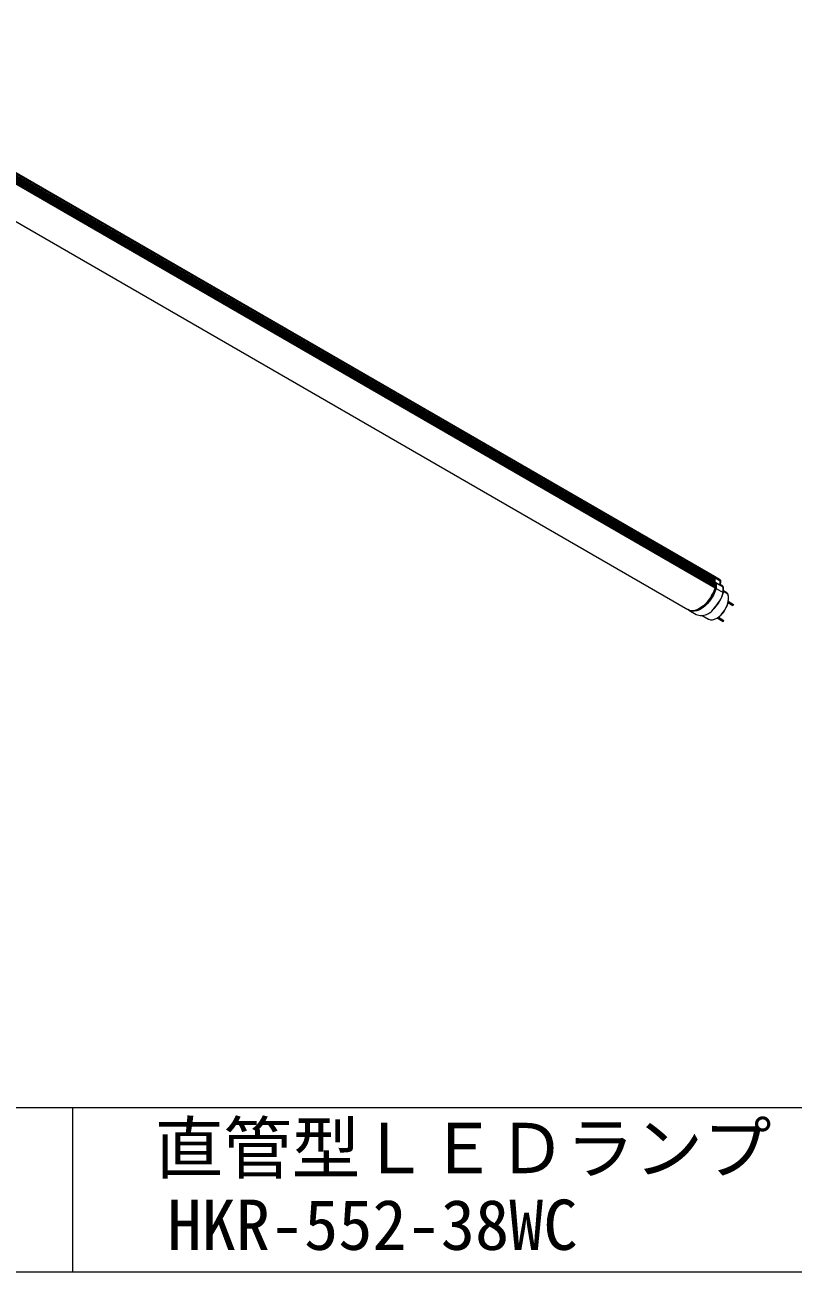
# Model space of a CAD drawing. Units: millimetres, scale not verified. Extents: x -589 to -26, y -1233 to 384.
# Drawn here: x -560.85 to -533.1, y -977.55 to -932.52 of the extents above; entities that cross this region are included whole.
import ezdxf
from ezdxf.enums import TextEntityAlignment as Align

# ---------------------------------------------------------------- set-up
doc = ezdxf.new("R2010")
doc.units = ezdxf.units.MM
doc.header["$LTSCALE"] = 3
doc.layers.add('0-2', color=7, linetype='Continuous', lineweight=18)
doc.styles.add('ＭＳ ゴシック', font='')
doc.styles.get('ＭＳ ゴシック').set_extended_font_data('MS Gothic')

msp = doc.modelspace()

# ---------------------------------------------------------------- linework, layer by layer
at = {"layer": '0-2', "lineweight": 9}
for p, q in [((-535.935, -952.44), (-570.443, -932.518)), ((-570.443, -932.518), (-535.934, -952.44)), ((-570.436, -932.524), (-535.928, -952.446)), ((-570.423, -932.548), (-535.93, -952.46)), ((-570.419, -932.606), (-535.961, -952.498)), ((-535.925, -952.555), (-570.419, -932.641)), ((-570.419, -932.645), (-535.923, -952.56)), ((-535.913, -952.599), (-570.419, -932.678)), ((-570.419, -932.682), (-535.911, -952.604)), ((-570.419, -932.687), (-535.911, -952.608)), ((-570.419, -932.705), (-535.919, -952.622)), ((-570.419, -932.71), (-535.923, -952.624)), ((-535.913, -952.644), (-570.418, -932.725)), ((-570.413, -932.731), (-535.911, -952.65)), ((-570.388, -932.751), (-535.911, -952.654)), ((-535.885, -952.678), (-570.387, -932.76)), ((-570.387, -932.769), (-535.879, -952.691)), ((-570.387, -932.778), (-535.879, -952.7)), ((-570.387, -932.797), (-535.887, -952.714)), ((-570.387, -932.801), (-535.891, -952.716)), ((-535.882, -952.736), (-570.387, -932.816)), ((-570.387, -932.82), (-535.879, -952.741)), ((-570.387, -932.824), (-535.879, -952.746)), ((-570.387, -932.843), (-535.887, -952.76)), ((-570.387, -932.847), (-535.891, -952.762)), ((-535.882, -952.782), (-570.387, -932.862)), ((-570.387, -932.866), (-535.879, -952.787)), ((-570.387, -932.87), (-535.879, -952.792)), ((-535.921, -952.796), (-570.35, -932.92)), ((-570.348, -932.925), (-535.919, -952.801)), ((-570.348, -932.967), (-535.919, -952.843)), ((-571.33, -933.756), (-536.901, -953.631)), ((-536.183, -952.39), (-536.197, -952.398)), ((-535.93, -952.46), (-535.961, -952.498)), ((-535.763, -952.539), (-535.937, -952.438)), ((-535.935, -952.44), (-535.934, -952.44)), ((-535.946, -952.505), (-535.959, -952.497)), ((-535.945, -952.516), (-535.949, -952.541)), ((-535.923, -952.56), (-535.923, -952.593)), ((-535.919, -952.622), (-535.923, -952.624)), ((-535.923, -952.624), (-535.923, -952.639)), ((-535.919, -952.801), (-535.919, -952.843)), ((-535.919, -952.815), (-535.899, -952.826)), ((-535.899, -952.826), (-535.919, -952.838)), ((-535.911, -952.64), (-535.911, -952.496)), ((-535.911, -952.496), (-535.736, -952.597)), ((-535.911, -952.604), (-535.911, -952.608)), ((-535.911, -952.64), (-535.653, -952.789)), ((-535.911, -952.65), (-535.911, -952.654)), ((-535.905, -952.653), (-535.885, -952.665)), ((-535.647, -952.802), (-535.905, -952.653)), ((-535.887, -952.714), (-535.891, -952.716)), ((-535.891, -952.716), (-535.891, -952.731)), ((-535.887, -952.76), (-535.891, -952.762)), ((-535.891, -952.762), (-535.891, -952.776)), ((-535.885, -952.665), (-535.627, -952.814)), ((-535.621, -952.826), (-535.879, -952.677)), ((-535.879, -952.691), (-535.879, -952.7)), ((-535.879, -952.741), (-535.879, -952.746)), ((-535.879, -952.787), (-535.879, -952.792)), ((-535.879, -952.866), (-535.621, -953.015)), ((-535.732, -952.56), (-535.751, -952.549)), ((-535.736, -952.73), (-535.736, -952.597)), ((-535.659, -952.765), (-535.736, -952.72)), ((-535.653, -952.778), (-535.736, -952.73)), ((-535.653, -952.789), (-535.653, -952.778)), ((-535.627, -952.814), (-535.647, -952.802)), ((-535.645, -952.801), (-535.645, -952.789)), ((-535.621, -953.015), (-535.621, -952.826)), ((-535.613, -953.025), (-535.613, -952.838)), ((-535.959, -952.957), (-535.957, -952.958)), ((-535.493, -953.021), (-535.613, -952.952)), ((-535.454, -953.074), (-535.613, -952.982)), ((-535.441, -953.323), (-535.249, -953.442)), ((-536.862, -953.654), (-536.604, -953.803)), ((-536.039, -953.685), (-535.942, -953.57)), ((-535.456, -953.373), (-535.275, -953.484)), ((-535.275, -953.484), (-535.245, -953.444)), ((-536.388, -953.842), (-536.16, -953.974)), ((-535.84, -953.931), (-535.629, -954.061)), ((-535.795, -953.9), (-535.603, -954.018)), ((-535.629, -954.061), (-535.599, -954.021)), ((-573.989, -971.612), (-39.884, -971.612)), ((-559.139, -971.612), (-559.139, -977.552)), ((-39.884, -977.552), (-573.989, -977.552))]:
    msp.add_line(p, q, dxfattribs=at)
for points in [[(-535.919, -952.843), (-535.962, -952.964), (-536.018, -953.084), (-536.085, -953.199), (-536.161, -953.307), (-536.245, -953.404), (-536.335, -953.489), (-536.428, -953.56), (-536.522, -953.614), (-536.615, -953.651), (-536.704, -953.669), (-536.788, -953.669), (-536.864, -953.649), (-536.901, -953.631)], [(-535.879, -952.677), (-535.879, -952.866), (-535.923, -952.987), (-535.978, -953.107), (-536.045, -953.222), (-536.121, -953.33), (-536.205, -953.427), (-536.295, -953.512), (-536.388, -953.583), (-536.482, -953.637), (-536.575, -953.674), (-536.664, -953.692), (-536.748, -953.692), (-536.825, -953.672), (-536.881, -953.642)], [(-535.952, -952.488), (-535.949, -952.493), (-535.945, -952.516)], [(-535.736, -952.709), (-535.732, -952.702), (-535.713, -952.659)], [(-535.713, -952.659), (-535.707, -952.616), (-535.713, -952.582), (-535.732, -952.56), (-535.732, -952.56)], [(-536.16, -953.974), (-536.149, -953.98), (-536.086, -954), (-536.015, -954), (-535.939, -953.981), (-535.859, -953.944), (-535.78, -953.89), (-535.704, -953.821), (-535.633, -953.738), (-535.57, -953.646), (-535.517, -953.547), (-535.476, -953.445), (-535.449, -953.343), (-535.436, -953.244), (-535.438, -953.154), (-535.454, -953.074)], [(-535.957, -952.958), (-535.955, -952.951), (-535.954, -952.945)], [(-536.401, -953.844), (-536.388, -953.842), (-536.261, -953.817)], [(-535.942, -953.57), (-535.938, -953.572), (-535.935, -953.573), (-535.932, -953.574), (-535.93, -953.574), (-535.929, -953.573), (-535.929, -953.572), (-535.928, -953.571), (-535.929, -953.568), (-535.93, -953.565)]]:
    msp.add_lwpolyline(points, dxfattribs=at)
for centre, radius, start, end in [((-536.161, -952.425), 0.0412, 88.3404, 121.6726), ((-536.185, -952.417), 0.0478, 342.7699, 30.2731), ((-535.971, -952.488), 0.0601, 352.7545, 59.3016), ((-535.959, -952.476), 0.0436, 43.9168, 55.4379), ((-535.939, -952.451), 0.0125, 313.8927, 26.925), ((-535.929, -952.559), 0.0057, 354.531, 54.1566), ((-535.924, -952.8), 0.0055, 353.7031, 54.9844), ((-535.928, -952.608), 0.0173, 302.6048, 357.3952), ((-535.916, -952.603), 0.0054, 352.7529, 55.9346), ((-535.917, -952.649), 0.0061, 356.8613, 51.8262), ((-535.927, -952.654), 0.0161, 329.7326, 358.0761), ((-535.897, -952.642), 0.0141, 174.3788, 234.303), ((-535.922, -952.79), 0.0431, 302.6057, 357.3944), ((-535.897, -952.699), 0.0173, 302.6048, 357.3951), ((-535.897, -952.745), 0.0173, 302.6059, 357.3939), ((-535.893, -952.676), 0.0141, 354.3801, 54.3017), ((-535.893, -952.689), 0.014, 354.1148, 54.5732), ((-535.885, -952.741), 0.0055, 353.7026, 54.9863), ((-535.885, -952.787), 0.0055, 353.7021, 54.9854), ((-535.797, -952.59), 0.0612, 353.1187, 55.5691), ((-535.673, -952.789), 0.0281, 0, 60.0027), ((-535.667, -952.777), 0.014, 354.1145, 54.5735), ((-535.659, -952.791), 0.0141, 5.7122, 65.6112), ((-535.639, -952.79), 0.0141, 174.3788, 234.303), ((-535.659, -952.802), 0.0141, 5.737, 65.6102), ((-535.641, -952.838), 0.0281, 0, 59.9946), ((-535.635, -952.825), 0.0141, 354.3801, 54.3017), ((-535.627, -952.839), 0.0141, 5.7124, 65.611), ((-537.175, -952.488), 1.305, 315.7456, 338.8822), ((-536.994, -952.593), 1.436, 317.0947, 342.9087), ((-536.947, -952.62), 1.389, 317.0988, 342.6783), ((-536.315, -953.19), 0.883, 302.1749, 355.1763), ((-535.539, -953.096), 0.0878, 15.0753, 58.7823), ((-535.462, -953.088), 0.0166, 18.9323, 61.5525), ((-536.448, -953.522), 0.321, 240.9713, 276.3595), ((-536.391, -953.375), 0.461, 286.4506, 300.5136), ((-536.508, -953.175), 0.693, 300.4497, 312.6875), ((-536.403, -953.827), 0.0171, 239.0494, 275.865)]:
    msp.add_arc(centre, radius, start, end, dxfattribs=at)

# ---------------------------------------------------------------- texts
at = {"layer": '0-2', "style": 'ＭＳ ゴシック'}
for s, p in [('直管型ＬＥＤランプ', (-556.163, -974.526)), ('HKR-552-38WC', (-555.705, -977.296))]:
    msp.add_text(s, height=1.815, dxfattribs=at).set_placement(p, align=Align.BOTTOM_LEFT)

doc.saveas('drawing.dxf')
